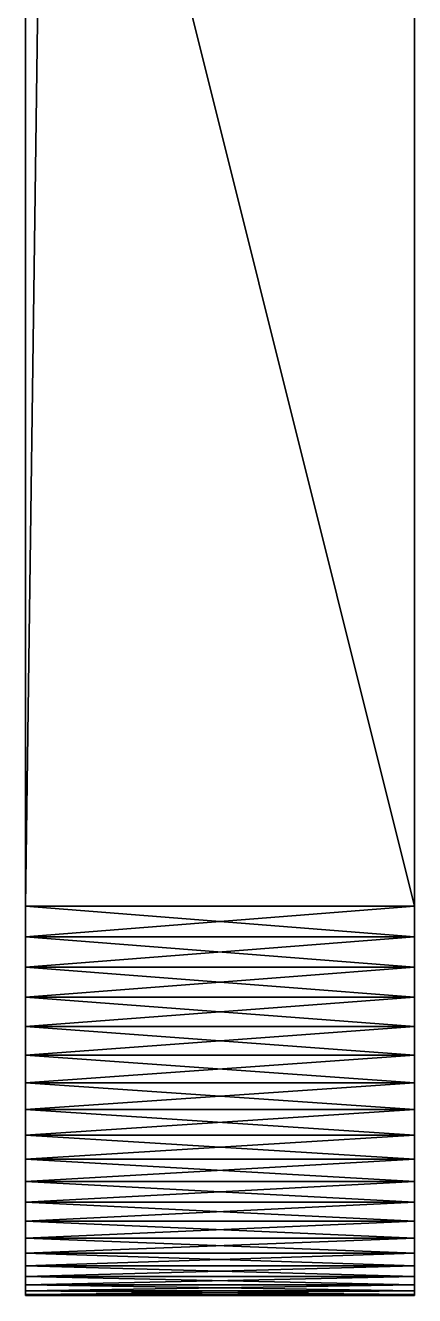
# Model space of a CAD drawing. Extents: x -23465 to -21665, y -4615 to -4167.
# Drawn here: x -23464.95 to -23458.95, y -4615.38 to -4595.81 of the extents above; entities that cross this region are included whole.
import ezdxf

# ---------------------------------------------------------------- set-up
doc = ezdxf.new("R2010")
doc.units = 0
doc.header["$MEASUREMENT"] = 0
doc.layers.get('0').update_dxf_attribs({"linetype": 'CONTINUOUS'})
doc.layers.add('ARCHITEKTURA_OBECN_', color=7, linetype='CONTINUOUS')

# ---------------------------------------------------------------- blocks, each defined once
blk = doc.blocks.new('*X1')
at = {"layer": 'ARCHITEKTURA_OBECN_', "color": 0, "linetype": 'Continuous'}
mesh = blk.add_polyface(dxfattribs=at)
corners = [(-23464.953, -4585.381, -604.501), (-23464.953, -4585.381, -606.501), (-23464.953, -4609.381, -606.501), (-23464.953, -4609.852, -606.483), (-23464.953, -4610.319, -606.428), (-23464.953, -4610.781, -606.336), (-23464.953, -4611.235, -606.208), (-23464.953, -4611.677, -606.045), (-23464.953, -4612.105, -605.848), (-23464.953, -4612.516, -605.617), (-23464.953, -4612.907, -605.356), (-23464.953, -4613.277, -605.064), (-23464.953, -4168.035, -603.225), (-23464.953, -4168.265, -603.636), (-23464.953, -4168.527, -604.028), (-23464.953, -4168.818, -604.398), (-23464.953, -4169.138, -604.744), (-23464.953, -4169.484, -605.064), (-23464.953, -4169.854, -605.356), (-23464.953, -4170.246, -605.617), (-23464.953, -4170.657, -605.848), (-23464.953, -4171.085, -606.045), (-23464.953, -4171.527, -606.208), (-23464.953, -4171.98, -606.336), (-23464.953, -4172.442, -606.428), (-23464.953, -4172.91, -606.483), (-23464.953, -4173.381, -606.501), (-23464.953, -4197.381, -606.501), (-23464.953, -4197.381, -604.501), (-23464.953, -4167.381, -600.501), (-23464.953, -4167.399, -600.972), (-23464.953, -4167.455, -601.44), (-23464.953, -4167.547, -601.902), (-23464.953, -4167.674, -602.356), (-23464.953, -4167.838, -602.798), (-23464.953, -4237.381, -604.501), (-23464.953, -4545.381, -604.501), (-23464.953, -4545.381, -606.501), (-23464.953, -4237.381, -606.501), (-23464.953, -4613.623, -604.744), (-23464.953, -4613.943, -604.398), (-23464.953, -4614.235, -604.028), (-23464.953, -4614.497, -603.636), (-23464.953, -4614.727, -603.225), (-23464.953, -4614.924, -602.798), (-23464.953, -4615.087, -602.356), (-23464.953, -4615.215, -601.902), (-23464.953, -4615.307, -601.44), (-23464.953, -4615.362, -600.972), (-23464.953, -4615.381, -600.501), (-23464.953, -4615.381, -172.501), (-23464.953, -4167.381, -172.501), (-23464.953, -4615.362, -172.031), (-23464.953, -4615.307, -171.563), (-23464.953, -4615.215, -171.101), (-23464.953, -4615.087, -170.647), (-23464.953, -4614.924, -170.205), (-23464.953, -4614.727, -169.778), (-23464.953, -4614.497, -169.366), (-23464.953, -4614.235, -168.975), (-23464.953, -4613.943, -168.605), (-23464.953, -4613.623, -168.259), (-23464.953, -4613.277, -167.939), (-23464.953, -4612.907, -167.647), (-23464.953, -4612.516, -167.386), (-23464.953, -4612.105, -167.155), (-23464.953, -4611.677, -166.958), (-23464.953, -4611.235, -166.795), (-23464.953, -4610.781, -166.667), (-23464.953, -4610.319, -166.575), (-23464.953, -4609.852, -166.52), (-23464.953, -4609.381, -166.501), (-23464.953, -4173.381, -166.501), (-23464.953, -4172.91, -166.52), (-23464.953, -4172.442, -166.575), (-23464.953, -4171.98, -166.667), (-23464.953, -4171.527, -166.795), (-23464.953, -4171.085, -166.958), (-23464.953, -4170.657, -167.155), (-23464.953, -4170.246, -167.386), (-23464.953, -4169.854, -167.647), (-23464.953, -4169.484, -167.939), (-23464.953, -4169.138, -168.259), (-23464.953, -4168.818, -168.605), (-23464.953, -4168.527, -168.975), (-23464.953, -4168.265, -169.366), (-23464.953, -4168.035, -169.778), (-23464.953, -4167.838, -170.205), (-23464.953, -4167.674, -170.647), (-23464.953, -4167.547, -171.101), (-23464.953, -4167.455, -171.563), (-23464.953, -4167.399, -172.031)]
mesh.append_faces([[corners[k] for k in face] for face in [(29, 34, 28), (36, 29, 35), (0, 39, 29)]], dxfattribs={"vtx0": -1, "vtx1": -1, "vtx2": -1, "color": 0})
mesh.append_faces([[corners[k] for k in face] for face in [(35, 37, 36), (0, 11, 39), (50, 51, 29)]], dxfattribs={"vtx0": -1, "vtx2": -1, "color": 0})
mesh.append_faces([[corners[k] for k in face] for face in [(2, 3, 0), (3, 4, 0), (4, 5, 0), (5, 6, 0), (6, 7, 0), (7, 8, 0), (8, 9, 0), (9, 10, 0), (10, 11, 0), (14, 15, 12), (15, 16, 12), (16, 17, 12), (17, 18, 12), (18, 19, 12), (19, 20, 12), (20, 21, 12), (21, 22, 12), (22, 23, 12), (23, 24, 12), (24, 25, 12), (25, 26, 12), (27, 28, 12), (26, 27, 12), (31, 32, 29), (32, 33, 29), (33, 34, 29), (34, 12, 28), (28, 35, 29), (36, 0, 29), (39, 40, 29), (40, 41, 29), (41, 42, 29), (42, 43, 29), (43, 44, 29), (44, 45, 29), (45, 46, 29), (46, 47, 29), (47, 48, 29), (48, 49, 29), (49, 50, 29), (50, 52, 51), (54, 55, 52), (55, 56, 52), (56, 57, 52), (57, 58, 52), (58, 59, 52), (59, 60, 52), (60, 61, 52), (61, 62, 52), (62, 63, 52), (63, 64, 52), (64, 65, 52), (65, 66, 52), (66, 67, 52), (67, 68, 52), (68, 69, 52), (69, 70, 52), (70, 71, 52), (71, 72, 52), (72, 73, 52), (73, 74, 52), (74, 75, 52), (75, 76, 52), (76, 77, 52), (77, 78, 52), (78, 79, 52), (79, 80, 52), (80, 81, 52), (81, 82, 52), (82, 83, 52), (83, 84, 52), (84, 85, 52), (85, 86, 52), (86, 87, 52), (87, 88, 52), (88, 89, 52), (89, 90, 52), (90, 91, 52), (91, 51, 52)]], dxfattribs={"vtx1": -1, "vtx2": -1, "color": 0})
mesh.append_faces([[corners[k] for k in face] for face in [(0, 1, 2), (12, 13, 14), (29, 30, 31), (35, 38, 37), (52, 53, 54)]], dxfattribs={"vtx2": -1, "color": 0})
mesh = blk.add_polyface(dxfattribs=at)
corners = [(-23458.953, -4167.381, -172.501), (-23458.953, -4167.399, -172.031), (-23458.953, -4167.455, -171.563), (-23458.953, -4167.547, -171.101), (-23458.953, -4167.674, -170.647), (-23458.953, -4167.838, -170.205), (-23458.953, -4168.035, -169.778), (-23458.953, -4168.265, -169.366), (-23458.953, -4168.527, -168.975), (-23458.953, -4168.818, -168.605), (-23458.953, -4169.138, -168.259), (-23458.953, -4169.484, -167.939), (-23458.953, -4169.854, -167.647), (-23458.953, -4170.246, -167.386), (-23458.953, -4170.657, -167.155), (-23458.953, -4171.085, -166.958), (-23458.953, -4171.527, -166.795), (-23458.953, -4171.98, -166.667), (-23458.953, -4172.442, -166.575), (-23458.953, -4172.91, -166.52), (-23458.953, -4173.381, -166.501), (-23458.953, -4609.381, -166.501), (-23458.953, -4609.852, -166.52), (-23458.953, -4610.319, -166.575), (-23458.953, -4610.781, -166.667), (-23458.953, -4611.235, -166.795), (-23458.953, -4611.677, -166.958), (-23458.953, -4612.105, -167.155), (-23458.953, -4612.516, -167.386), (-23458.953, -4612.907, -167.647), (-23458.953, -4613.277, -167.939), (-23458.953, -4613.623, -168.259), (-23458.953, -4613.943, -168.605), (-23458.953, -4614.235, -168.975), (-23458.953, -4614.497, -169.366), (-23458.953, -4614.727, -169.778), (-23458.953, -4614.924, -170.205), (-23458.953, -4615.087, -170.647), (-23458.953, -4615.215, -171.101), (-23458.953, -4615.307, -171.563), (-23458.953, -4615.362, -172.031), (-23458.953, -4615.381, -172.501), (-23458.953, -4615.381, -600.501), (-23458.953, -4167.381, -600.501), (-23458.953, -4197.381, -604.501), (-23458.953, -4197.381, -606.501), (-23458.953, -4173.381, -606.501), (-23458.953, -4172.91, -606.483), (-23458.953, -4172.442, -606.428), (-23458.953, -4171.98, -606.336), (-23458.953, -4171.527, -606.208), (-23458.953, -4171.085, -606.045), (-23458.953, -4170.657, -605.848), (-23458.953, -4170.246, -605.617), (-23458.953, -4169.854, -605.356), (-23458.953, -4169.484, -605.064), (-23458.953, -4614.727, -603.225), (-23458.953, -4614.497, -603.636), (-23458.953, -4614.235, -604.028), (-23458.953, -4613.943, -604.398), (-23458.953, -4613.623, -604.744), (-23458.953, -4613.277, -605.064), (-23458.953, -4612.907, -605.356), (-23458.953, -4612.516, -605.617), (-23458.953, -4612.105, -605.848), (-23458.953, -4611.677, -606.045), (-23458.953, -4611.235, -606.208), (-23458.953, -4610.781, -606.336), (-23458.953, -4610.319, -606.428), (-23458.953, -4609.852, -606.483), (-23458.953, -4609.381, -606.501), (-23458.953, -4585.381, -606.501), (-23458.953, -4585.381, -604.501), (-23458.953, -4615.362, -600.972), (-23458.953, -4615.307, -601.44), (-23458.953, -4615.215, -601.902), (-23458.953, -4615.087, -602.356), (-23458.953, -4614.924, -602.798), (-23458.953, -4545.381, -604.501), (-23458.953, -4237.381, -604.501), (-23458.953, -4237.381, -606.501), (-23458.953, -4545.381, -606.501), (-23458.953, -4169.138, -604.744), (-23458.953, -4168.818, -604.398), (-23458.953, -4168.527, -604.028), (-23458.953, -4168.265, -603.636), (-23458.953, -4168.035, -603.225), (-23458.953, -4167.838, -602.798), (-23458.953, -4167.674, -602.356), (-23458.953, -4167.547, -601.902), (-23458.953, -4167.455, -601.44), (-23458.953, -4167.399, -600.972)]
mesh.append_faces([[corners[k] for k in face] for face in [(42, 77, 72), (79, 42, 78), (44, 82, 42)]], dxfattribs={"vtx0": -1, "vtx1": -1, "vtx2": -1, "color": 0})
mesh.append_faces([[corners[k] for k in face] for face in [(42, 43, 0), (78, 80, 79), (44, 55, 82)]], dxfattribs={"vtx0": -1, "vtx2": -1, "color": 0})
mesh.append_faces([[corners[k] for k in face] for face in [(2, 3, 0), (3, 4, 0), (4, 5, 0), (5, 6, 0), (6, 7, 0), (7, 8, 0), (8, 9, 0), (9, 10, 0), (10, 11, 0), (11, 12, 0), (12, 13, 0), (13, 14, 0), (14, 15, 0), (15, 16, 0), (16, 17, 0), (17, 18, 0), (18, 19, 0), (19, 20, 0), (20, 21, 0), (21, 22, 0), (22, 23, 0), (23, 24, 0), (24, 25, 0), (25, 26, 0), (26, 27, 0), (27, 28, 0), (28, 29, 0), (29, 30, 0), (30, 31, 0), (31, 32, 0), (32, 33, 0), (33, 34, 0), (34, 35, 0), (35, 36, 0), (36, 37, 0), (37, 38, 0), (38, 39, 0), (39, 40, 0), (40, 41, 0), (41, 42, 0), (46, 47, 44), (47, 48, 44), (48, 49, 44), (49, 50, 44), (50, 51, 44), (51, 52, 44), (52, 53, 44), (53, 54, 44), (54, 55, 44), (58, 59, 56), (59, 60, 56), (60, 61, 56), (61, 62, 56), (62, 63, 56), (63, 64, 56), (64, 65, 56), (65, 66, 56), (66, 67, 56), (67, 68, 56), (68, 69, 56), (69, 70, 56), (71, 72, 56), (70, 71, 56), (74, 75, 42), (75, 76, 42), (76, 77, 42), (77, 56, 72), (72, 78, 42), (79, 44, 42), (82, 83, 42), (83, 84, 42), (84, 85, 42), (85, 86, 42), (86, 87, 42), (87, 88, 42), (88, 89, 42), (89, 90, 42), (90, 91, 42), (91, 43, 42)]], dxfattribs={"vtx1": -1, "vtx2": -1, "color": 0})
mesh.append_faces([[corners[k] for k in face] for face in [(0, 1, 2), (44, 45, 46), (56, 57, 58), (42, 73, 74), (78, 81, 80)]], dxfattribs={"vtx2": -1, "color": 0})
mesh = blk.add_polyface(dxfattribs=at)
corners = [(-23458.953, -4173.381, -166.501), (-23464.953, -4173.381, -166.501), (-23464.953, -4609.381, -166.501), (-23458.953, -4609.381, -166.501)]
mesh.append_faces([[corners[k] for k in face] for face in [(3, 0, 2)]], dxfattribs={"vtx1": -1, "color": 0})
mesh.append_faces([[corners[k] for k in face] for face in [(0, 1, 2)]], dxfattribs={"vtx2": -1, "color": 0})
mesh = blk.add_polyface(dxfattribs=at)
corners = [(-23458.953, -4609.381, -606.501), (-23464.953, -4609.381, -606.501), (-23464.953, -4585.381, -606.501), (-23458.953, -4585.381, -606.501)]
mesh.append_faces([[corners[k] for k in face] for face in [(3, 0, 2)]], dxfattribs={"vtx1": -1, "color": 0})
mesh.append_faces([[corners[k] for k in face] for face in [(0, 1, 2)]], dxfattribs={"vtx2": -1, "color": 0})
mesh = blk.add_polyface(dxfattribs=at)
corners = [(-23458.953, -4609.381, -166.501), (-23464.953, -4609.381, -166.501), (-23464.953, -4609.852, -166.52), (-23458.953, -4609.852, -166.52)]
mesh.append_faces([[corners[k] for k in face] for face in [(3, 0, 2)]], dxfattribs={"vtx1": -1, "color": 0})
mesh.append_faces([[corners[k] for k in face] for face in [(0, 1, 2)]], dxfattribs={"vtx2": -1, "color": 0})
mesh = blk.add_polyface(dxfattribs=at)
corners = [(-23458.953, -4609.852, -606.483), (-23464.953, -4609.852, -606.483), (-23464.953, -4609.381, -606.501), (-23458.953, -4609.381, -606.501)]
mesh.append_faces([[corners[k] for k in face] for face in [(3, 0, 2)]], dxfattribs={"vtx1": -1, "color": 0})
mesh.append_faces([[corners[k] for k in face] for face in [(0, 1, 2)]], dxfattribs={"vtx2": -1, "color": 0})
mesh = blk.add_polyface(dxfattribs=at)
corners = [(-23458.953, -4609.852, -166.52), (-23464.953, -4609.852, -166.52), (-23464.953, -4610.319, -166.575), (-23458.953, -4610.319, -166.575)]
mesh.append_faces([[corners[k] for k in face] for face in [(3, 0, 2)]], dxfattribs={"vtx1": -1, "color": 0})
mesh.append_faces([[corners[k] for k in face] for face in [(0, 1, 2)]], dxfattribs={"vtx2": -1, "color": 0})
mesh = blk.add_polyface(dxfattribs=at)
corners = [(-23458.953, -4610.319, -606.428), (-23464.953, -4610.319, -606.428), (-23464.953, -4609.852, -606.483), (-23458.953, -4609.852, -606.483)]
mesh.append_faces([[corners[k] for k in face] for face in [(3, 0, 2)]], dxfattribs={"vtx1": -1, "color": 0})
mesh.append_faces([[corners[k] for k in face] for face in [(0, 1, 2)]], dxfattribs={"vtx2": -1, "color": 0})
mesh = blk.add_polyface(dxfattribs=at)
corners = [(-23458.953, -4610.319, -166.575), (-23464.953, -4610.319, -166.575), (-23464.953, -4610.781, -166.667), (-23458.953, -4610.781, -166.667)]
mesh.append_faces([[corners[k] for k in face] for face in [(3, 0, 2)]], dxfattribs={"vtx1": -1, "color": 0})
mesh.append_faces([[corners[k] for k in face] for face in [(0, 1, 2)]], dxfattribs={"vtx2": -1, "color": 0})
mesh = blk.add_polyface(dxfattribs=at)
corners = [(-23458.953, -4610.781, -606.336), (-23464.953, -4610.781, -606.336), (-23464.953, -4610.319, -606.428), (-23458.953, -4610.319, -606.428)]
mesh.append_faces([[corners[k] for k in face] for face in [(3, 0, 2)]], dxfattribs={"vtx1": -1, "color": 0})
mesh.append_faces([[corners[k] for k in face] for face in [(0, 1, 2)]], dxfattribs={"vtx2": -1, "color": 0})
mesh = blk.add_polyface(dxfattribs=at)
corners = [(-23458.953, -4610.781, -166.667), (-23464.953, -4610.781, -166.667), (-23464.953, -4611.235, -166.795), (-23458.953, -4611.235, -166.795)]
mesh.append_faces([[corners[k] for k in face] for face in [(3, 0, 2)]], dxfattribs={"vtx1": -1, "color": 0})
mesh.append_faces([[corners[k] for k in face] for face in [(0, 1, 2)]], dxfattribs={"vtx2": -1, "color": 0})
mesh = blk.add_polyface(dxfattribs=at)
corners = [(-23458.953, -4611.235, -606.208), (-23464.953, -4611.235, -606.208), (-23464.953, -4610.781, -606.336), (-23458.953, -4610.781, -606.336)]
mesh.append_faces([[corners[k] for k in face] for face in [(3, 0, 2)]], dxfattribs={"vtx1": -1, "color": 0})
mesh.append_faces([[corners[k] for k in face] for face in [(0, 1, 2)]], dxfattribs={"vtx2": -1, "color": 0})
mesh = blk.add_polyface(dxfattribs=at)
corners = [(-23458.953, -4611.235, -166.795), (-23464.953, -4611.235, -166.795), (-23464.953, -4611.677, -166.958), (-23458.953, -4611.677, -166.958)]
mesh.append_faces([[corners[k] for k in face] for face in [(3, 0, 2)]], dxfattribs={"vtx1": -1, "color": 0})
mesh.append_faces([[corners[k] for k in face] for face in [(0, 1, 2)]], dxfattribs={"vtx2": -1, "color": 0})
mesh = blk.add_polyface(dxfattribs=at)
corners = [(-23458.953, -4611.677, -606.045), (-23464.953, -4611.677, -606.045), (-23464.953, -4611.235, -606.208), (-23458.953, -4611.235, -606.208)]
mesh.append_faces([[corners[k] for k in face] for face in [(3, 0, 2)]], dxfattribs={"vtx1": -1, "color": 0})
mesh.append_faces([[corners[k] for k in face] for face in [(0, 1, 2)]], dxfattribs={"vtx2": -1, "color": 0})
mesh = blk.add_polyface(dxfattribs=at)
corners = [(-23458.953, -4611.677, -166.958), (-23464.953, -4611.677, -166.958), (-23464.953, -4612.105, -167.155), (-23458.953, -4612.105, -167.155)]
mesh.append_faces([[corners[k] for k in face] for face in [(3, 0, 2)]], dxfattribs={"vtx1": -1, "color": 0})
mesh.append_faces([[corners[k] for k in face] for face in [(0, 1, 2)]], dxfattribs={"vtx2": -1, "color": 0})
mesh = blk.add_polyface(dxfattribs=at)
corners = [(-23458.953, -4612.105, -605.848), (-23464.953, -4612.105, -605.848), (-23464.953, -4611.677, -606.045), (-23458.953, -4611.677, -606.045)]
mesh.append_faces([[corners[k] for k in face] for face in [(3, 0, 2)]], dxfattribs={"vtx1": -1, "color": 0})
mesh.append_faces([[corners[k] for k in face] for face in [(0, 1, 2)]], dxfattribs={"vtx2": -1, "color": 0})
mesh = blk.add_polyface(dxfattribs=at)
corners = [(-23458.953, -4612.105, -167.155), (-23464.953, -4612.105, -167.155), (-23464.953, -4612.516, -167.386), (-23458.953, -4612.516, -167.386)]
mesh.append_faces([[corners[k] for k in face] for face in [(3, 0, 2)]], dxfattribs={"vtx1": -1, "color": 0})
mesh.append_faces([[corners[k] for k in face] for face in [(0, 1, 2)]], dxfattribs={"vtx2": -1, "color": 0})
mesh = blk.add_polyface(dxfattribs=at)
corners = [(-23458.953, -4612.516, -605.617), (-23464.953, -4612.516, -605.617), (-23464.953, -4612.105, -605.848), (-23458.953, -4612.105, -605.848)]
mesh.append_faces([[corners[k] for k in face] for face in [(3, 0, 2)]], dxfattribs={"vtx1": -1, "color": 0})
mesh.append_faces([[corners[k] for k in face] for face in [(0, 1, 2)]], dxfattribs={"vtx2": -1, "color": 0})
mesh = blk.add_polyface(dxfattribs=at)
corners = [(-23458.953, -4612.516, -167.386), (-23464.953, -4612.516, -167.386), (-23464.953, -4612.907, -167.647), (-23458.953, -4612.907, -167.647)]
mesh.append_faces([[corners[k] for k in face] for face in [(3, 0, 2)]], dxfattribs={"vtx1": -1, "color": 0})
mesh.append_faces([[corners[k] for k in face] for face in [(0, 1, 2)]], dxfattribs={"vtx2": -1, "color": 0})
mesh = blk.add_polyface(dxfattribs=at)
corners = [(-23458.953, -4612.907, -605.356), (-23464.953, -4612.907, -605.356), (-23464.953, -4612.516, -605.617), (-23458.953, -4612.516, -605.617)]
mesh.append_faces([[corners[k] for k in face] for face in [(3, 0, 2)]], dxfattribs={"vtx1": -1, "color": 0})
mesh.append_faces([[corners[k] for k in face] for face in [(0, 1, 2)]], dxfattribs={"vtx2": -1, "color": 0})
mesh = blk.add_polyface(dxfattribs=at)
corners = [(-23458.953, -4612.907, -167.647), (-23464.953, -4612.907, -167.647), (-23464.953, -4613.277, -167.939), (-23458.953, -4613.277, -167.939)]
mesh.append_faces([[corners[k] for k in face] for face in [(3, 0, 2)]], dxfattribs={"vtx1": -1, "color": 0})
mesh.append_faces([[corners[k] for k in face] for face in [(0, 1, 2)]], dxfattribs={"vtx2": -1, "color": 0})
mesh = blk.add_polyface(dxfattribs=at)
corners = [(-23458.953, -4613.277, -605.064), (-23464.953, -4613.277, -605.064), (-23464.953, -4612.907, -605.356), (-23458.953, -4612.907, -605.356)]
mesh.append_faces([[corners[k] for k in face] for face in [(3, 0, 2)]], dxfattribs={"vtx1": -1, "color": 0})
mesh.append_faces([[corners[k] for k in face] for face in [(0, 1, 2)]], dxfattribs={"vtx2": -1, "color": 0})
mesh = blk.add_polyface(dxfattribs=at)
corners = [(-23458.953, -4613.277, -167.939), (-23464.953, -4613.277, -167.939), (-23464.953, -4613.623, -168.259), (-23458.953, -4613.623, -168.259)]
mesh.append_faces([[corners[k] for k in face] for face in [(3, 0, 2)]], dxfattribs={"vtx1": -1, "color": 0})
mesh.append_faces([[corners[k] for k in face] for face in [(0, 1, 2)]], dxfattribs={"vtx2": -1, "color": 0})
mesh = blk.add_polyface(dxfattribs=at)
corners = [(-23458.953, -4613.623, -604.744), (-23464.953, -4613.623, -604.744), (-23464.953, -4613.277, -605.064), (-23458.953, -4613.277, -605.064)]
mesh.append_faces([[corners[k] for k in face] for face in [(3, 0, 2)]], dxfattribs={"vtx1": -1, "color": 0})
mesh.append_faces([[corners[k] for k in face] for face in [(0, 1, 2)]], dxfattribs={"vtx2": -1, "color": 0})
mesh = blk.add_polyface(dxfattribs=at)
corners = [(-23458.953, -4613.623, -168.259), (-23464.953, -4613.623, -168.259), (-23464.953, -4613.943, -168.605), (-23458.953, -4613.943, -168.605)]
mesh.append_faces([[corners[k] for k in face] for face in [(3, 0, 2)]], dxfattribs={"vtx1": -1, "color": 0})
mesh.append_faces([[corners[k] for k in face] for face in [(0, 1, 2)]], dxfattribs={"vtx2": -1, "color": 0})
mesh = blk.add_polyface(dxfattribs=at)
corners = [(-23458.953, -4613.943, -604.398), (-23464.953, -4613.943, -604.398), (-23464.953, -4613.623, -604.744), (-23458.953, -4613.623, -604.744)]
mesh.append_faces([[corners[k] for k in face] for face in [(3, 0, 2)]], dxfattribs={"vtx1": -1, "color": 0})
mesh.append_faces([[corners[k] for k in face] for face in [(0, 1, 2)]], dxfattribs={"vtx2": -1, "color": 0})
mesh = blk.add_polyface(dxfattribs=at)
corners = [(-23458.953, -4613.943, -168.605), (-23464.953, -4613.943, -168.605), (-23464.953, -4614.235, -168.975), (-23458.953, -4614.235, -168.975)]
mesh.append_faces([[corners[k] for k in face] for face in [(3, 0, 2)]], dxfattribs={"vtx1": -1, "color": 0})
mesh.append_faces([[corners[k] for k in face] for face in [(0, 1, 2)]], dxfattribs={"vtx2": -1, "color": 0})
mesh = blk.add_polyface(dxfattribs=at)
corners = [(-23458.953, -4614.235, -604.028), (-23464.953, -4614.235, -604.028), (-23464.953, -4613.943, -604.398), (-23458.953, -4613.943, -604.398)]
mesh.append_faces([[corners[k] for k in face] for face in [(3, 0, 2)]], dxfattribs={"vtx1": -1, "color": 0})
mesh.append_faces([[corners[k] for k in face] for face in [(0, 1, 2)]], dxfattribs={"vtx2": -1, "color": 0})
mesh = blk.add_polyface(dxfattribs=at)
corners = [(-23458.953, -4614.235, -168.975), (-23464.953, -4614.235, -168.975), (-23464.953, -4614.497, -169.366), (-23458.953, -4614.497, -169.366)]
mesh.append_faces([[corners[k] for k in face] for face in [(3, 0, 2)]], dxfattribs={"vtx1": -1, "color": 0})
mesh.append_faces([[corners[k] for k in face] for face in [(0, 1, 2)]], dxfattribs={"vtx2": -1, "color": 0})
mesh = blk.add_polyface(dxfattribs=at)
corners = [(-23458.953, -4614.497, -603.636), (-23464.953, -4614.497, -603.636), (-23464.953, -4614.235, -604.028), (-23458.953, -4614.235, -604.028)]
mesh.append_faces([[corners[k] for k in face] for face in [(3, 0, 2)]], dxfattribs={"vtx1": -1, "color": 0})
mesh.append_faces([[corners[k] for k in face] for face in [(0, 1, 2)]], dxfattribs={"vtx2": -1, "color": 0})
mesh = blk.add_polyface(dxfattribs=at)
corners = [(-23458.953, -4614.497, -169.366), (-23464.953, -4614.497, -169.366), (-23464.953, -4614.727, -169.778), (-23458.953, -4614.727, -169.778)]
mesh.append_faces([[corners[k] for k in face] for face in [(3, 0, 2)]], dxfattribs={"vtx1": -1, "color": 0})
mesh.append_faces([[corners[k] for k in face] for face in [(0, 1, 2)]], dxfattribs={"vtx2": -1, "color": 0})
mesh = blk.add_polyface(dxfattribs=at)
corners = [(-23458.953, -4614.727, -603.225), (-23464.953, -4614.727, -603.225), (-23464.953, -4614.497, -603.636), (-23458.953, -4614.497, -603.636)]
mesh.append_faces([[corners[k] for k in face] for face in [(3, 0, 2)]], dxfattribs={"vtx1": -1, "color": 0})
mesh.append_faces([[corners[k] for k in face] for face in [(0, 1, 2)]], dxfattribs={"vtx2": -1, "color": 0})
mesh = blk.add_polyface(dxfattribs=at)
corners = [(-23458.953, -4614.727, -169.778), (-23464.953, -4614.727, -169.778), (-23464.953, -4614.924, -170.205), (-23458.953, -4614.924, -170.205)]
mesh.append_faces([[corners[k] for k in face] for face in [(3, 0, 2)]], dxfattribs={"vtx1": -1, "color": 0})
mesh.append_faces([[corners[k] for k in face] for face in [(0, 1, 2)]], dxfattribs={"vtx2": -1, "color": 0})
mesh = blk.add_polyface(dxfattribs=at)
corners = [(-23458.953, -4614.924, -602.798), (-23464.953, -4614.924, -602.798), (-23464.953, -4614.727, -603.225), (-23458.953, -4614.727, -603.225)]
mesh.append_faces([[corners[k] for k in face] for face in [(3, 0, 2)]], dxfattribs={"vtx1": -1, "color": 0})
mesh.append_faces([[corners[k] for k in face] for face in [(0, 1, 2)]], dxfattribs={"vtx2": -1, "color": 0})
mesh = blk.add_polyface(dxfattribs=at)
corners = [(-23458.953, -4614.924, -170.205), (-23464.953, -4614.924, -170.205), (-23464.953, -4615.087, -170.647), (-23458.953, -4615.087, -170.647)]
mesh.append_faces([[corners[k] for k in face] for face in [(3, 0, 2)]], dxfattribs={"vtx1": -1, "color": 0})
mesh.append_faces([[corners[k] for k in face] for face in [(0, 1, 2)]], dxfattribs={"vtx2": -1, "color": 0})
mesh = blk.add_polyface(dxfattribs=at)
corners = [(-23458.953, -4615.087, -602.356), (-23464.953, -4615.087, -602.356), (-23464.953, -4614.924, -602.798), (-23458.953, -4614.924, -602.798)]
mesh.append_faces([[corners[k] for k in face] for face in [(3, 0, 2)]], dxfattribs={"vtx1": -1, "color": 0})
mesh.append_faces([[corners[k] for k in face] for face in [(0, 1, 2)]], dxfattribs={"vtx2": -1, "color": 0})
mesh = blk.add_polyface(dxfattribs=at)
corners = [(-23458.953, -4615.087, -170.647), (-23464.953, -4615.087, -170.647), (-23464.953, -4615.215, -171.101), (-23458.953, -4615.215, -171.101)]
mesh.append_faces([[corners[k] for k in face] for face in [(3, 0, 2)]], dxfattribs={"vtx1": -1, "color": 0})
mesh.append_faces([[corners[k] for k in face] for face in [(0, 1, 2)]], dxfattribs={"vtx2": -1, "color": 0})
mesh = blk.add_polyface(dxfattribs=at)
corners = [(-23458.953, -4615.215, -601.902), (-23464.953, -4615.215, -601.902), (-23464.953, -4615.087, -602.356), (-23458.953, -4615.087, -602.356)]
mesh.append_faces([[corners[k] for k in face] for face in [(3, 0, 2)]], dxfattribs={"vtx1": -1, "color": 0})
mesh.append_faces([[corners[k] for k in face] for face in [(0, 1, 2)]], dxfattribs={"vtx2": -1, "color": 0})
mesh = blk.add_polyface(dxfattribs=at)
corners = [(-23458.953, -4615.215, -171.101), (-23464.953, -4615.215, -171.101), (-23464.953, -4615.307, -171.563), (-23458.953, -4615.307, -171.563)]
mesh.append_faces([[corners[k] for k in face] for face in [(3, 0, 2)]], dxfattribs={"vtx1": -1, "color": 0})
mesh.append_faces([[corners[k] for k in face] for face in [(0, 1, 2)]], dxfattribs={"vtx2": -1, "color": 0})
mesh = blk.add_polyface(dxfattribs=at)
corners = [(-23458.953, -4615.307, -601.44), (-23464.953, -4615.307, -601.44), (-23464.953, -4615.215, -601.902), (-23458.953, -4615.215, -601.902)]
mesh.append_faces([[corners[k] for k in face] for face in [(3, 0, 2)]], dxfattribs={"vtx1": -1, "color": 0})
mesh.append_faces([[corners[k] for k in face] for face in [(0, 1, 2)]], dxfattribs={"vtx2": -1, "color": 0})
mesh = blk.add_polyface(dxfattribs=at)
corners = [(-23458.953, -4615.307, -171.563), (-23464.953, -4615.307, -171.563), (-23464.953, -4615.362, -172.031), (-23458.953, -4615.362, -172.031)]
mesh.append_faces([[corners[k] for k in face] for face in [(3, 0, 2)]], dxfattribs={"vtx1": -1, "color": 0})
mesh.append_faces([[corners[k] for k in face] for face in [(0, 1, 2)]], dxfattribs={"vtx2": -1, "color": 0})
mesh = blk.add_polyface(dxfattribs=at)
corners = [(-23458.953, -4615.362, -600.972), (-23464.953, -4615.362, -600.972), (-23464.953, -4615.307, -601.44), (-23458.953, -4615.307, -601.44)]
mesh.append_faces([[corners[k] for k in face] for face in [(3, 0, 2)]], dxfattribs={"vtx1": -1, "color": 0})
mesh.append_faces([[corners[k] for k in face] for face in [(0, 1, 2)]], dxfattribs={"vtx2": -1, "color": 0})
mesh = blk.add_polyface(dxfattribs=at)
corners = [(-23458.953, -4615.362, -172.031), (-23464.953, -4615.362, -172.031), (-23464.953, -4615.381, -172.501), (-23458.953, -4615.381, -172.501)]
mesh.append_faces([[corners[k] for k in face] for face in [(3, 0, 2)]], dxfattribs={"vtx1": -1, "color": 0})
mesh.append_faces([[corners[k] for k in face] for face in [(0, 1, 2)]], dxfattribs={"vtx2": -1, "color": 0})
mesh = blk.add_polyface(dxfattribs=at)
corners = [(-23458.953, -4615.381, -600.501), (-23464.953, -4615.381, -600.501), (-23464.953, -4615.362, -600.972), (-23458.953, -4615.362, -600.972)]
mesh.append_faces([[corners[k] for k in face] for face in [(3, 0, 2)]], dxfattribs={"vtx1": -1, "color": 0})
mesh.append_faces([[corners[k] for k in face] for face in [(0, 1, 2)]], dxfattribs={"vtx2": -1, "color": 0})
mesh = blk.add_polyface(dxfattribs=at)
corners = [(-23458.953, -4615.381, -172.501), (-23464.953, -4615.381, -172.501), (-23464.953, -4615.381, -600.501), (-23458.953, -4615.381, -600.501)]
mesh.append_faces([[corners[k] for k in face] for face in [(3, 0, 2)]], dxfattribs={"vtx1": -1, "color": 0})
mesh.append_faces([[corners[k] for k in face] for face in [(0, 1, 2)]], dxfattribs={"vtx2": -1, "color": 0})

msp = doc.modelspace()

# ---------------------------------------------------------------- block references
at = {"linetype": 'Continuous'}
msp.add_blockref('*X1', (0, 0), dxfattribs=at)

doc.saveas('drawing.dxf')
